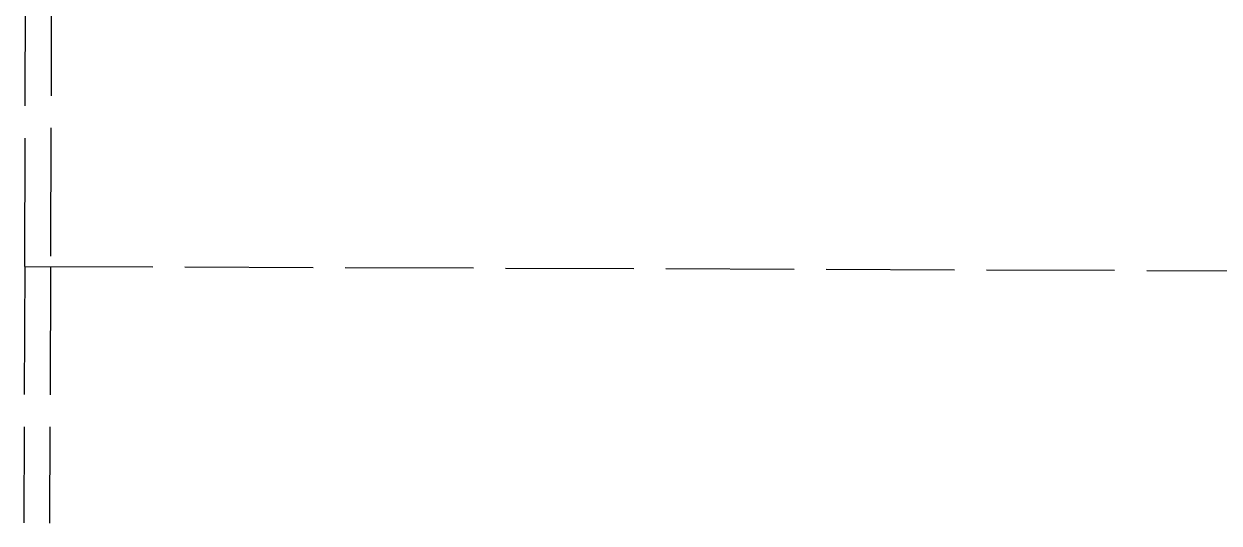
# Model space of a CAD drawing. Extents: x 471563 to 508050, y 6028961 to 6050146.
# Drawn here: x 485299.9 to 485765.9, y 6044114.6 to 6044309.1 of the extents above; entities that cross this region are included whole.
import ezdxf

# ---------------------------------------------------------------- set-up
doc = ezdxf.new("R2010")
doc.units = 0
doc.header["$LTSCALE"] = 5
doc.linetypes.add('foc-UNSURVEYED', pattern=[12.5, 10, -2.5])
doc.layers.add('L-USEC', color=7, linetype='foc-UNSURVEYED')

msp = doc.modelspace()

# ---------------------------------------------------------------- linework, layer by layer
at = {"layer": 'L-USEC', "flags": 128}
for points in [[(485300.186, 6044214.646), (485302.732, 6045018.674)], [(485312.774, 6045018.63), (485310.227, 6044214.602)], [(485300.186, 6044214.646), (485299.869, 6044114.635)], [(485300.186, 6044214.638), (486105.466, 6044211.761)], [(485310.227, 6044214.602), (485309.911, 6044114.599)]]:
    msp.add_lwpolyline(points, dxfattribs=at)

doc.saveas('drawing.dxf')
